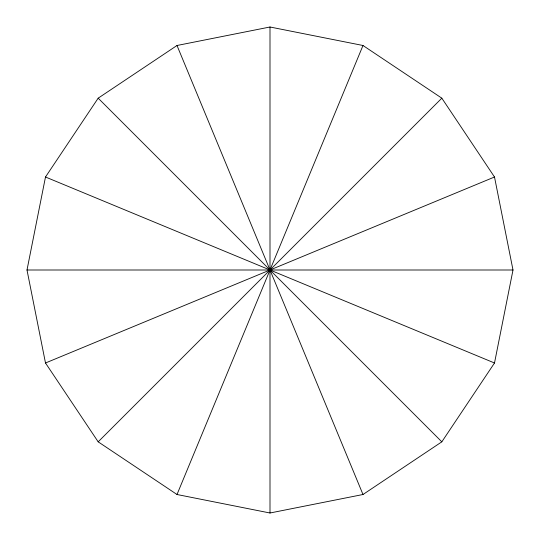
<?xml version="1.0" encoding="UTF-8"?>
<svg xmlns="http://www.w3.org/2000/svg" width="540" height="540" viewBox="0 0 540 540"><rect width="100%" height="100%" fill="white"/><g stroke="black" fill="none" stroke-linecap="round" stroke-linejoin="round"><path stroke-width="0.81" d="M27 270L45.495 177.005L98.172 98.172L177.005 45.495L270 27L362.995 45.495L441.828 98.172L494.505 177.005L513 270L494.505 362.995L441.828 441.828L362.995 494.505L270 513L177.005 494.505L98.172 441.828L45.495 362.995L27 270L513 270M177.005 494.505L362.995 45.495M98.172 441.828L441.828 98.172M45.495 362.995L494.505 177.005M45.495 177.005L494.505 362.995M98.172 98.172L441.828 441.828M177.005 45.495L362.995 494.505M270 27L270 513"/></g></svg>
